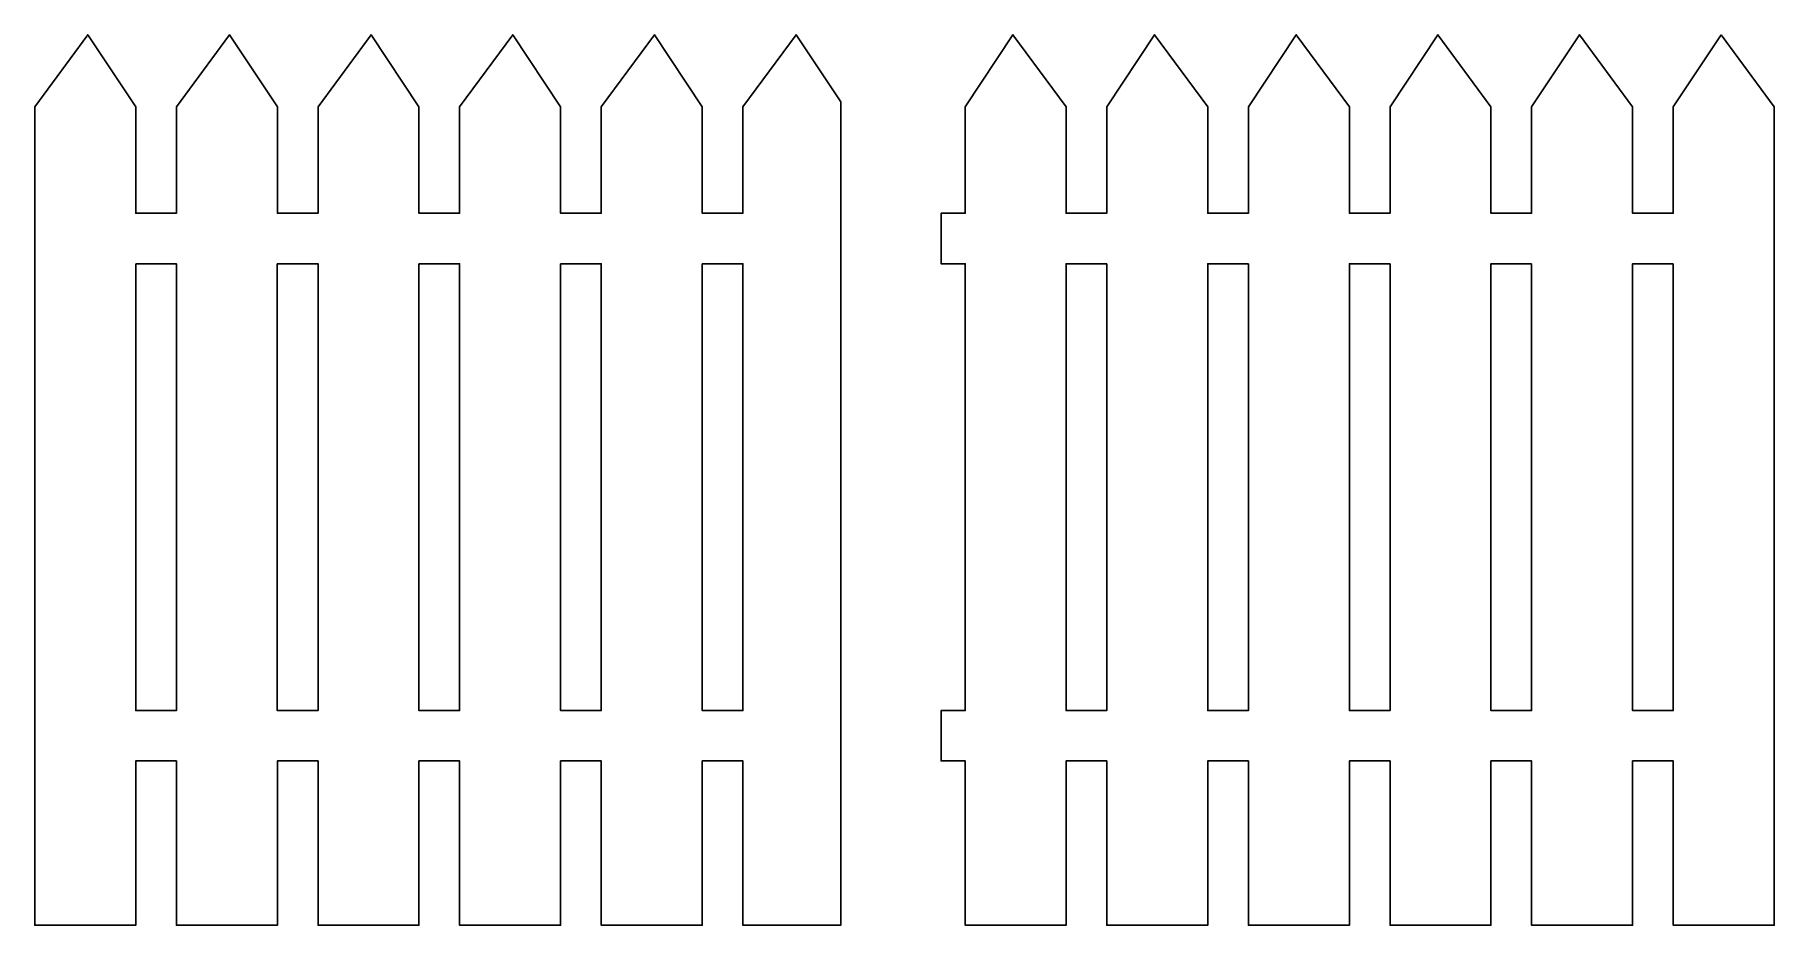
# Model space of a CAD drawing. Header units: centimetres. Extents: x -4.79 to 4.79, y -2.45 to 2.45.
import ezdxf

# ---------------------------------------------------------------- set-up
doc = ezdxf.new("R2010")
doc.units = ezdxf.units.CM
doc.header["$MEASUREMENT"] = 0
doc.layers.add('Layer 1', color=7, linetype='Continuous')

msp = doc.modelspace()

# ---------------------------------------------------------------- linework, layer by layer
at = {"layer": 'Layer 1'}
for points, knots in [([(-4.49628, 2.45194), (-4.49628, 2.45194), (-4.78814, 2.0559), (-4.78814, 2.0559), (-4.78814, 2.0559), (-4.78814, 2.0559), (-4.78814, -2.45194), (-4.78814, -2.45194), (-4.78814, -2.45194), (-4.78814, -2.45194), (-4.23251, -2.45194), (-4.23251, -2.45194), (-4.23251, -2.45194), (-4.23251, -2.45194), (-4.23251, -1.5474), (-4.23251, -1.5474), (-4.23251, -1.5474), (-4.23251, -1.5474), (-4.00844, -1.5474), (-4.00844, -1.5474), (-4.00844, -1.5474), (-4.00844, -1.5474), (-4.00844, -2.45194), (-4.00844, -2.45194), (-4.00844, -2.45194), (-4.00844, -2.45194), (-3.45281, -2.45194), (-3.45281, -2.45194), (-3.45281, -2.45194), (-3.45281, -2.45194), (-3.45281, -1.5474), (-3.45281, -1.5474), (-3.45281, -1.5474), (-3.45281, -1.5474), (-3.22874, -1.5474), (-3.22874, -1.5474), (-3.22874, -1.5474), (-3.22874, -1.5474), (-3.22874, -2.45194), (-3.22874, -2.45194), (-3.22874, -2.45194), (-3.22874, -2.45194), (-2.67311, -2.45194), (-2.67311, -2.45194), (-2.67311, -2.45194), (-2.67311, -2.45194), (-2.67311, -1.5474), (-2.67311, -1.5474), (-2.67311, -1.5474), (-2.67311, -1.5474), (-2.44904, -1.5474), (-2.44904, -1.5474), (-2.44904, -1.5474), (-2.44904, -1.5474), (-2.44904, -2.45194), (-2.44904, -2.45194), (-2.44904, -2.45194), (-2.44904, -2.45194), (-1.89341, -2.45194), (-1.89341, -2.45194), (-1.89341, -2.45194), (-1.89341, -2.45194), (-1.89341, -1.5474), (-1.89341, -1.5474), (-1.89341, -1.5474), (-1.89341, -1.5474), (-1.66934, -1.5474), (-1.66934, -1.5474), (-1.66934, -1.5474), (-1.66934, -1.5474), (-1.66934, -2.45194), (-1.66934, -2.45194), (-1.66934, -2.45194), (-1.66934, -2.45194), (-1.11371, -2.45194), (-1.11371, -2.45194), (-1.11371, -2.45194), (-1.11371, -2.45194), (-1.11371, -1.5474), (-1.11371, -1.5474), (-1.11371, -1.5474), (-1.11371, -1.5474), (-0.88964, -1.5474), (-0.88964, -1.5474), (-0.88964, -1.5474), (-0.88964, -1.5474), (-0.88964, -2.45194), (-0.88964, -2.45194), (-0.88964, -2.45194), (-0.88964, -2.45194), (-0.35138, -2.45194), (-0.35138, -2.45194), (-0.35138, -2.45194), (-0.35138, -2.45194), (-0.35138, 2.08236), (-0.35138, 2.08236), (-0.35138, 2.08236), (-0.35138, 2.08236), (-0.59695, 2.45195), (-0.59695, 2.45195), (-0.59695, 2.45195), (-0.59695, 2.45195), (-0.88965, 2.0559), (-0.88965, 2.0559), (-0.88965, 2.0559), (-0.88965, 2.0559), (-0.88965, 1.46886), (-0.88965, 1.46886), (-0.88965, 1.46886), (-0.88965, 1.46886), (-1.11372, 1.46886), (-1.11372, 1.46886), (-1.11372, 1.46886), (-1.11372, 1.46886), (-1.11372, 2.0559), (-1.11372, 2.0559), (-1.11372, 2.0559), (-1.11372, 2.0559), (-1.37665, 2.45195), (-1.37665, 2.45195), (-1.37665, 2.45195), (-1.37665, 2.45195), (-1.66935, 2.0559), (-1.66935, 2.0559), (-1.66935, 2.0559), (-1.66935, 2.0559), (-1.66935, 1.46886), (-1.66935, 1.46886), (-1.66935, 1.46886), (-1.66935, 1.46886), (-1.89342, 1.46886), (-1.89342, 1.46886), (-1.89342, 1.46886), (-1.89342, 1.46886), (-1.89342, 2.0559), (-1.89342, 2.0559), (-1.89342, 2.0559), (-1.89342, 2.0559), (-2.15635, 2.45195), (-2.15635, 2.45195), (-2.15635, 2.45195), (-2.15635, 2.45195), (-2.44905, 2.0559), (-2.44905, 2.0559), (-2.44905, 2.0559), (-2.44905, 2.0559), (-2.44905, 1.46886), (-2.44905, 1.46886), (-2.44905, 1.46886), (-2.44905, 1.46886), (-2.67312, 1.46886), (-2.67312, 1.46886), (-2.67312, 1.46886), (-2.67312, 1.46886), (-2.67312, 2.0559), (-2.67312, 2.0559), (-2.67312, 2.0559), (-2.67312, 2.0559), (-2.93688, 2.45195), (-2.93688, 2.45195), (-2.93688, 2.45195), (-2.93688, 2.45195), (-3.22875, 2.0559), (-3.22875, 2.0559), (-3.22875, 2.0559), (-3.22875, 2.0559), (-3.22875, 1.46886), (-3.22875, 1.46886), (-3.22875, 1.46886), (-3.22875, 1.46886), (-3.45282, 1.46886), (-3.45282, 1.46886), (-3.45282, 1.46886), (-3.45282, 1.46886), (-3.45282, 2.0559), (-3.45282, 2.0559), (-3.45282, 2.0559), (-3.45282, 2.0559), (-3.71658, 2.45195), (-3.71658, 2.45195), (-3.71658, 2.45195), (-3.71658, 2.45195), (-4.00845, 2.0559), (-4.00845, 2.0559), (-4.00845, 2.0559), (-4.00845, 2.0559), (-4.00845, 1.46886), (-4.00845, 1.46886), (-4.00845, 1.46886), (-4.00845, 1.46886), (-4.23252, 1.46886), (-4.23252, 1.46886), (-4.23252, 1.46886), (-4.23252, 1.46886), (-4.23252, 2.0559), (-4.23252, 2.0559), (-4.23252, 2.0559), (-4.23252, 2.0559), (-4.49628, 2.45195), (-4.49628, 2.45195), (-4.49628, 2.45195), (-4.49628, 2.45195), (-4.49628, 2.45194), (-4.49628, 2.45194)], [0, 0, 0, 0, 0.0192308, 0.0192308, 0.0192308, 0.0192308, 0.0384615, 0.0384615, 0.0384615, 0.0384615, 0.0576923, 0.0576923, 0.0576923, 0.0576923, 0.0769231, 0.0769231, 0.0769231, 0.0769231, 0.0961538, 0.0961538, 0.0961538, 0.0961538, 0.1153846, 0.1153846, 0.1153846, 0.1153846, 0.1346154, 0.1346154, 0.1346154, 0.1346154, 0.1538462, 0.1538462, 0.1538462, 0.1538462, 0.1730769, 0.1730769, 0.1730769, 0.1730769, 0.1923077, 0.1923077, 0.1923077, 0.1923077, 0.2115385, 0.2115385, 0.2115385, 0.2115385, 0.2307692, 0.2307692, 0.2307692, 0.2307692, 0.25, 0.25, 0.25, 0.25, 0.2692308, 0.2692308, 0.2692308, 0.2692308, 0.2884615, 0.2884615, 0.2884615, 0.2884615, 0.3076923, 0.3076923, 0.3076923, 0.3076923, 0.3269231, 0.3269231, 0.3269231, 0.3269231, 0.3461538, 0.3461538, 0.3461538, 0.3461538, 0.3653846, 0.3653846, 0.3653846, 0.3653846, 0.3846154, 0.3846154, 0.3846154, 0.3846154, 0.4038462, 0.4038462, 0.4038462, 0.4038462, 0.4230769, 0.4230769, 0.4230769, 0.4230769, 0.4423077, 0.4423077, 0.4423077, 0.4423077, 0.4615385, 0.4615385, 0.4615385, 0.4615385, 0.4807692, 0.4807692, 0.4807692, 0.4807692, 0.5, 0.5, 0.5, 0.5, 0.5192308, 0.5192308, 0.5192308, 0.5192308, 0.5384615, 0.5384615, 0.5384615, 0.5384615, 0.5576923, 0.5576923, 0.5576923, 0.5576923, 0.5769231, 0.5769231, 0.5769231, 0.5769231, 0.5961538, 0.5961538, 0.5961538, 0.5961538, 0.6153846, 0.6153846, 0.6153846, 0.6153846, 0.6346154, 0.6346154, 0.6346154, 0.6346154, 0.6538462, 0.6538462, 0.6538462, 0.6538462, 0.6730769, 0.6730769, 0.6730769, 0.6730769, 0.6923077, 0.6923077, 0.6923077, 0.6923077, 0.7115385, 0.7115385, 0.7115385, 0.7115385, 0.7307692, 0.7307692, 0.7307692, 0.7307692, 0.75, 0.75, 0.75, 0.75, 0.7692308, 0.7692308, 0.7692308, 0.7692308, 0.7884615, 0.7884615, 0.7884615, 0.7884615, 0.8076923, 0.8076923, 0.8076923, 0.8076923, 0.8269231, 0.8269231, 0.8269231, 0.8269231, 0.8461538, 0.8461538, 0.8461538, 0.8461538, 0.8653846, 0.8653846, 0.8653846, 0.8653846, 0.8846154, 0.8846154, 0.8846154, 0.8846154, 0.9038462, 0.9038462, 0.9038462, 0.9038462, 0.9230769, 0.9230769, 0.9230769, 0.9230769, 0.9423077, 0.9423077, 0.9423077, 0.9423077, 0.9615385, 0.9615385, 0.9615385, 0.9615385, 1, 1, 1, 1]), ([(4.49628, 2.45194), (4.49628, 2.45194), (4.78815, 2.05589), (4.78815, 2.05589), (4.78815, 2.05589), (4.78815, 2.05589), (4.78815, -2.45195), (4.78815, -2.45195), (4.78815, -2.45195), (4.78815, -2.45195), (4.23252, -2.45195), (4.23252, -2.45195), (4.23252, -2.45195), (4.23252, -2.45195), (4.23252, -1.54741), (4.23252, -1.54741), (4.23252, -1.54741), (4.23252, -1.54741), (4.00845, -1.54741), (4.00845, -1.54741), (4.00845, -1.54741), (4.00845, -1.54741), (4.00845, -2.45195), (4.00845, -2.45195), (4.00845, -2.45195), (4.00845, -2.45195), (3.45282, -2.45195), (3.45282, -2.45195), (3.45282, -2.45195), (3.45282, -2.45195), (3.45282, -1.54741), (3.45282, -1.54741), (3.45282, -1.54741), (3.45282, -1.54741), (3.22875, -1.54741), (3.22875, -1.54741), (3.22875, -1.54741), (3.22875, -1.54741), (3.22875, -2.45195), (3.22875, -2.45195), (3.22875, -2.45195), (3.22875, -2.45195), (2.67312, -2.45195), (2.67312, -2.45195), (2.67312, -2.45195), (2.67312, -2.45195), (2.67312, -1.54741), (2.67312, -1.54741), (2.67312, -1.54741), (2.67312, -1.54741), (2.44905, -1.54741), (2.44905, -1.54741), (2.44905, -1.54741), (2.44905, -1.54741), (2.44905, -2.45195), (2.44905, -2.45195), (2.44905, -2.45195), (2.44905, -2.45195), (1.89342, -2.45195), (1.89342, -2.45195), (1.89342, -2.45195), (1.89342, -2.45195), (1.89342, -1.54741), (1.89342, -1.54741), (1.89342, -1.54741), (1.89342, -1.54741), (1.66935, -1.54741), (1.66935, -1.54741), (1.66935, -1.54741), (1.66935, -1.54741), (1.66935, -2.45195), (1.66935, -2.45195), (1.66935, -2.45195), (1.66935, -2.45195), (1.11372, -2.45195), (1.11372, -2.45195), (1.11372, -2.45195), (1.11372, -2.45195), (1.11372, -1.54741), (1.11372, -1.54741), (1.11372, -1.54741), (1.11372, -1.54741), (0.88965, -1.54741), (0.88965, -1.54741), (0.88965, -1.54741), (0.88965, -1.54741), (0.88965, -2.45195), (0.88965, -2.45195), (0.88965, -2.45195), (0.88965, -2.45195), (0.33402, -2.45195), (0.33402, -2.45195), (0.33402, -2.45195), (0.33402, -2.45195), (0.33402, -1.54741), (0.33402, -1.54741), (0.33402, -1.54741), (0.33402, -1.54741), (0.20173, -1.54741), (0.20173, -1.54741), (0.20173, -1.54741), (0.20173, -1.54741), (0.20173, -1.2696), (0.20173, -1.2696), (0.20173, -1.2696), (0.20173, -1.2696), (0.33402, -1.2696), (0.33402, -1.2696), (0.33402, -1.2696), (0.33402, -1.2696), (0.33402, 1.19103), (0.33402, 1.19103), (0.33402, 1.19103), (0.33402, 1.19103), (0.20173, 1.19103), (0.20173, 1.19103), (0.20173, 1.19103), (0.20173, 1.19103), (0.20173, 1.46884), (0.20173, 1.46884), (0.20173, 1.46884), (0.20173, 1.46884), (0.33402, 1.46884), (0.33402, 1.46884), (0.33402, 1.46884), (0.33402, 1.46884), (0.33402, 2.05588), (0.33402, 2.05588), (0.33402, 2.05588), (0.33402, 2.05588), (0.59695, 2.45193), (0.59695, 2.45193), (0.59695, 2.45193), (0.59695, 2.45193), (0.88965, 2.05588), (0.88965, 2.05588), (0.88965, 2.05588), (0.88965, 2.05588), (0.88965, 1.46884), (0.88965, 1.46884), (0.88965, 1.46884), (0.88965, 1.46884), (1.11372, 1.46884), (1.11372, 1.46884), (1.11372, 1.46884), (1.11372, 1.46884), (1.11372, 2.05588), (1.11372, 2.05588), (1.11372, 2.05588), (1.11372, 2.05588), (1.37665, 2.45193), (1.37665, 2.45193), (1.37665, 2.45193), (1.37665, 2.45193), (1.66935, 2.05588), (1.66935, 2.05588), (1.66935, 2.05588), (1.66935, 2.05588), (1.66935, 1.46884), (1.66935, 1.46884), (1.66935, 1.46884), (1.66935, 1.46884), (1.89342, 1.46884), (1.89342, 1.46884), (1.89342, 1.46884), (1.89342, 1.46884), (1.89342, 2.05588), (1.89342, 2.05588), (1.89342, 2.05588), (1.89342, 2.05588), (2.15635, 2.45193), (2.15635, 2.45193), (2.15635, 2.45193), (2.15635, 2.45193), (2.44905, 2.05588), (2.44905, 2.05588), (2.44905, 2.05588), (2.44905, 2.05588), (2.44905, 1.46884), (2.44905, 1.46884), (2.44905, 1.46884), (2.44905, 1.46884), (2.67312, 1.46884), (2.67312, 1.46884), (2.67312, 1.46884), (2.67312, 1.46884), (2.67312, 2.05588), (2.67312, 2.05588), (2.67312, 2.05588), (2.67312, 2.05588), (2.93688, 2.45193), (2.93688, 2.45193), (2.93688, 2.45193), (2.93688, 2.45193), (3.22875, 2.05588), (3.22875, 2.05588), (3.22875, 2.05588), (3.22875, 2.05588), (3.22875, 1.46884), (3.22875, 1.46884), (3.22875, 1.46884), (3.22875, 1.46884), (3.45282, 1.46884), (3.45282, 1.46884), (3.45282, 1.46884), (3.45282, 1.46884), (3.45282, 2.05588), (3.45282, 2.05588), (3.45282, 2.05588), (3.45282, 2.05588), (3.71658, 2.45193), (3.71658, 2.45193), (3.71658, 2.45193), (3.71658, 2.45193), (4.00845, 2.05588), (4.00845, 2.05588), (4.00845, 2.05588), (4.00845, 2.05588), (4.00845, 1.46884), (4.00845, 1.46884), (4.00845, 1.46884), (4.00845, 1.46884), (4.23252, 1.46884), (4.23252, 1.46884), (4.23252, 1.46884), (4.23252, 1.46884), (4.23252, 2.05588), (4.23252, 2.05588), (4.23252, 2.05588), (4.23252, 2.05588), (4.49628, 2.45193), (4.49628, 2.45193), (4.49628, 2.45193), (4.49628, 2.45193), (4.49628, 2.45194), (4.49628, 2.45194)], [0, 0, 0, 0, 0.0166667, 0.0166667, 0.0166667, 0.0166667, 0.0333333, 0.0333333, 0.0333333, 0.0333333, 0.05, 0.05, 0.05, 0.05, 0.0666667, 0.0666667, 0.0666667, 0.0666667, 0.0833333, 0.0833333, 0.0833333, 0.0833333, 0.1, 0.1, 0.1, 0.1, 0.1166667, 0.1166667, 0.1166667, 0.1166667, 0.1333333, 0.1333333, 0.1333333, 0.1333333, 0.15, 0.15, 0.15, 0.15, 0.1666667, 0.1666667, 0.1666667, 0.1666667, 0.1833333, 0.1833333, 0.1833333, 0.1833333, 0.2, 0.2, 0.2, 0.2, 0.2166667, 0.2166667, 0.2166667, 0.2166667, 0.2333333, 0.2333333, 0.2333333, 0.2333333, 0.25, 0.25, 0.25, 0.25, 0.2666667, 0.2666667, 0.2666667, 0.2666667, 0.2833333, 0.2833333, 0.2833333, 0.2833333, 0.3, 0.3, 0.3, 0.3, 0.3166667, 0.3166667, 0.3166667, 0.3166667, 0.3333333, 0.3333333, 0.3333333, 0.3333333, 0.35, 0.35, 0.35, 0.35, 0.3666667, 0.3666667, 0.3666667, 0.3666667, 0.3833333, 0.3833333, 0.3833333, 0.3833333, 0.4, 0.4, 0.4, 0.4, 0.4166667, 0.4166667, 0.4166667, 0.4166667, 0.4333333, 0.4333333, 0.4333333, 0.4333333, 0.45, 0.45, 0.45, 0.45, 0.4666667, 0.4666667, 0.4666667, 0.4666667, 0.4833333, 0.4833333, 0.4833333, 0.4833333, 0.5, 0.5, 0.5, 0.5, 0.5166667, 0.5166667, 0.5166667, 0.5166667, 0.5333333, 0.5333333, 0.5333333, 0.5333333, 0.55, 0.55, 0.55, 0.55, 0.5666667, 0.5666667, 0.5666667, 0.5666667, 0.5833333, 0.5833333, 0.5833333, 0.5833333, 0.6, 0.6, 0.6, 0.6, 0.6166667, 0.6166667, 0.6166667, 0.6166667, 0.6333333, 0.6333333, 0.6333333, 0.6333333, 0.65, 0.65, 0.65, 0.65, 0.6666667, 0.6666667, 0.6666667, 0.6666667, 0.6833333, 0.6833333, 0.6833333, 0.6833333, 0.7, 0.7, 0.7, 0.7, 0.7166667, 0.7166667, 0.7166667, 0.7166667, 0.7333333, 0.7333333, 0.7333333, 0.7333333, 0.75, 0.75, 0.75, 0.75, 0.7666667, 0.7666667, 0.7666667, 0.7666667, 0.7833333, 0.7833333, 0.7833333, 0.7833333, 0.8, 0.8, 0.8, 0.8, 0.8166667, 0.8166667, 0.8166667, 0.8166667, 0.8333333, 0.8333333, 0.8333333, 0.8333333, 0.85, 0.85, 0.85, 0.85, 0.8666667, 0.8666667, 0.8666667, 0.8666667, 0.8833333, 0.8833333, 0.8833333, 0.8833333, 0.9, 0.9, 0.9, 0.9, 0.9166667, 0.9166667, 0.9166667, 0.9166667, 0.9333333, 0.9333333, 0.9333333, 0.9333333, 0.95, 0.95, 0.95, 0.95, 0.9666667, 0.9666667, 0.9666667, 0.9666667, 1, 1, 1, 1]), ([(-4.23252, 1.19104), (-4.23252, 1.19104), (-4.00845, 1.19104), (-4.00845, 1.19104), (-4.00845, 1.19104), (-4.00845, 1.19104), (-4.00845, -1.26959), (-4.00845, -1.26959), (-4.00845, -1.26959), (-4.00845, -1.26959), (-4.23252, -1.26959), (-4.23252, -1.26959), (-4.23252, -1.26959), (-4.23252, -1.26959), (-4.23252, 1.19104), (-4.23252, 1.19104)], [0, 0, 0, 0, 0.2, 0.2, 0.2, 0.2, 0.4, 0.4, 0.4, 0.4, 0.6, 0.6, 0.6, 0.6, 1, 1, 1, 1]), ([(-3.45283, 1.19104), (-3.45283, 1.19104), (-3.22876, 1.19104), (-3.22876, 1.19104), (-3.22876, 1.19104), (-3.22876, 1.19104), (-3.22876, -1.26959), (-3.22876, -1.26959), (-3.22876, -1.26959), (-3.22876, -1.26959), (-3.45283, -1.26959), (-3.45283, -1.26959), (-3.45283, -1.26959), (-3.45283, -1.26959), (-3.45283, 1.19104), (-3.45283, 1.19104)], [0, 0, 0, 0, 0.2, 0.2, 0.2, 0.2, 0.4, 0.4, 0.4, 0.4, 0.6, 0.6, 0.6, 0.6, 1, 1, 1, 1]), ([(-2.67313, 1.19104), (-2.67313, 1.19104), (-2.44906, 1.19104), (-2.44906, 1.19104), (-2.44906, 1.19104), (-2.44906, 1.19104), (-2.44906, -1.26959), (-2.44906, -1.26959), (-2.44906, -1.26959), (-2.44906, -1.26959), (-2.67313, -1.26959), (-2.67313, -1.26959), (-2.67313, -1.26959), (-2.67313, -1.26959), (-2.67313, 1.19104), (-2.67313, 1.19104)], [0, 0, 0, 0, 0.2, 0.2, 0.2, 0.2, 0.4, 0.4, 0.4, 0.4, 0.6, 0.6, 0.6, 0.6, 1, 1, 1, 1]), ([(-1.89344, 1.19104), (-1.89344, 1.19104), (-1.66937, 1.19104), (-1.66937, 1.19104), (-1.66937, 1.19104), (-1.66937, 1.19104), (-1.66937, -1.26959), (-1.66937, -1.26959), (-1.66937, -1.26959), (-1.66937, -1.26959), (-1.89344, -1.26959), (-1.89344, -1.26959), (-1.89344, -1.26959), (-1.89344, -1.26959), (-1.89344, 1.19104), (-1.89344, 1.19104)], [0, 0, 0, 0, 0.2, 0.2, 0.2, 0.2, 0.4, 0.4, 0.4, 0.4, 0.6, 0.6, 0.6, 0.6, 1, 1, 1, 1]), ([(-1.11374, 1.19104), (-1.11374, 1.19104), (-0.88967, 1.19104), (-0.88967, 1.19104), (-0.88967, 1.19104), (-0.88967, 1.19104), (-0.88967, -1.26959), (-0.88967, -1.26959), (-0.88967, -1.26959), (-0.88967, -1.26959), (-1.11374, -1.26959), (-1.11374, -1.26959), (-1.11374, -1.26959), (-1.11374, -1.26959), (-1.11374, 1.19104), (-1.11374, 1.19104)], [0, 0, 0, 0, 0.2, 0.2, 0.2, 0.2, 0.4, 0.4, 0.4, 0.4, 0.6, 0.6, 0.6, 0.6, 1, 1, 1, 1]), ([(1.11374, 1.19104), (1.11374, 1.19104), (0.88967, 1.19104), (0.88967, 1.19104), (0.88967, 1.19104), (0.88967, 1.19104), (0.88967, -1.26959), (0.88967, -1.26959), (0.88967, -1.26959), (0.88967, -1.26959), (1.11374, -1.26959), (1.11374, -1.26959), (1.11374, -1.26959), (1.11374, -1.26959), (1.11374, 1.19104), (1.11374, 1.19104)], [0, 0, 0, 0, 0.2, 0.2, 0.2, 0.2, 0.4, 0.4, 0.4, 0.4, 0.6, 0.6, 0.6, 0.6, 1, 1, 1, 1]), ([(1.89344, 1.19104), (1.89344, 1.19104), (1.66937, 1.19104), (1.66937, 1.19104), (1.66937, 1.19104), (1.66937, 1.19104), (1.66937, -1.26959), (1.66937, -1.26959), (1.66937, -1.26959), (1.66937, -1.26959), (1.89344, -1.26959), (1.89344, -1.26959), (1.89344, -1.26959), (1.89344, -1.26959), (1.89344, 1.19104), (1.89344, 1.19104)], [0, 0, 0, 0, 0.2, 0.2, 0.2, 0.2, 0.4, 0.4, 0.4, 0.4, 0.6, 0.6, 0.6, 0.6, 1, 1, 1, 1]), ([(2.67313, 1.19104), (2.67313, 1.19104), (2.44906, 1.19104), (2.44906, 1.19104), (2.44906, 1.19104), (2.44906, 1.19104), (2.44906, -1.26959), (2.44906, -1.26959), (2.44906, -1.26959), (2.44906, -1.26959), (2.67313, -1.26959), (2.67313, -1.26959), (2.67313, -1.26959), (2.67313, -1.26959), (2.67313, 1.19104), (2.67313, 1.19104)], [0, 0, 0, 0, 0.2, 0.2, 0.2, 0.2, 0.4, 0.4, 0.4, 0.4, 0.6, 0.6, 0.6, 0.6, 1, 1, 1, 1]), ([(3.45283, 1.19104), (3.45283, 1.19104), (3.22876, 1.19104), (3.22876, 1.19104), (3.22876, 1.19104), (3.22876, 1.19104), (3.22876, -1.26959), (3.22876, -1.26959), (3.22876, -1.26959), (3.22876, -1.26959), (3.45283, -1.26959), (3.45283, -1.26959), (3.45283, -1.26959), (3.45283, -1.26959), (3.45283, 1.19104), (3.45283, 1.19104)], [0, 0, 0, 0, 0.2, 0.2, 0.2, 0.2, 0.4, 0.4, 0.4, 0.4, 0.6, 0.6, 0.6, 0.6, 1, 1, 1, 1]), ([(4.23252, 1.19104), (4.23252, 1.19104), (4.00845, 1.19104), (4.00845, 1.19104), (4.00845, 1.19104), (4.00845, 1.19104), (4.00845, -1.26959), (4.00845, -1.26959), (4.00845, -1.26959), (4.00845, -1.26959), (4.23252, -1.26959), (4.23252, -1.26959), (4.23252, -1.26959), (4.23252, -1.26959), (4.23252, 1.19104), (4.23252, 1.19104)], [0, 0, 0, 0, 0.2, 0.2, 0.2, 0.2, 0.4, 0.4, 0.4, 0.4, 0.6, 0.6, 0.6, 0.6, 1, 1, 1, 1])]:
    msp.add_open_spline(points, degree=3, knots=knots, dxfattribs=at)

doc.saveas('drawing.dxf')
